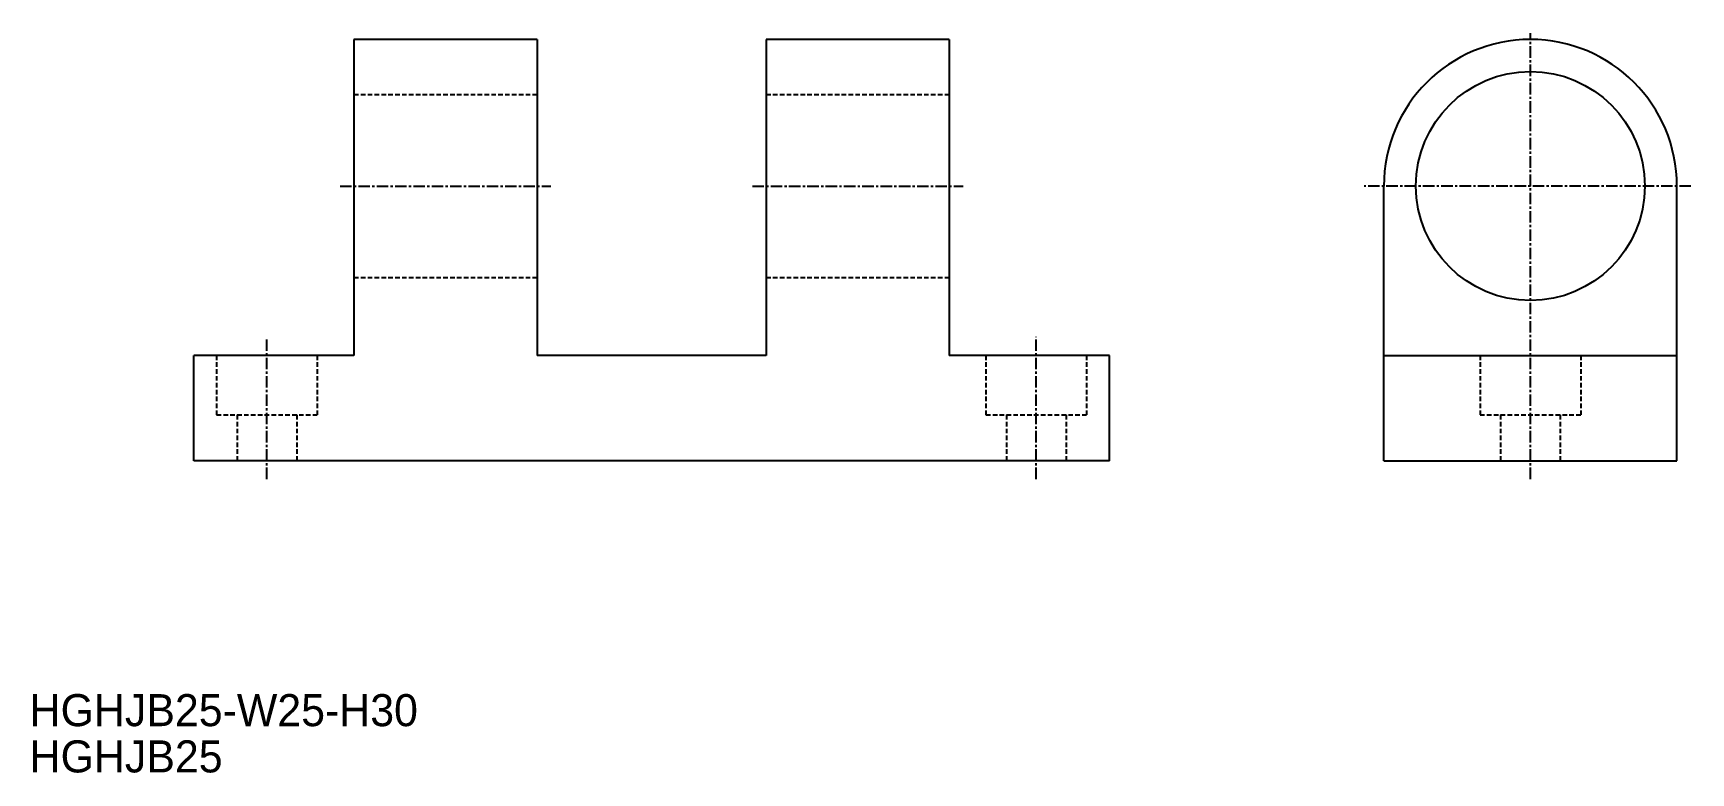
# Model space of a CAD drawing. Extents: x 7 to 188, y 4 to 85.
import ezdxf

# ---------------------------------------------------------------- set-up
doc = ezdxf.new("R2010")
doc.units = 0
doc.linetypes.add('CENTER', pattern=[2, 1.25, -0.25, 0.25, -0.25])
doc.linetypes.add('DASHED', pattern=[0.75, 0.5, -0.25])
doc.layers.get('0').update_dxf_attribs({"linetype": 'CONTINUOUS'})
doc.layers.add('CENTER', color=1, linetype='CENTER')

msp = doc.modelspace()

# ---------------------------------------------------------------- linework, layer by layer
at = {"color": 7, "linetype": 'CONTINUOUS'}
for p, q in [((61.75, 84.56), (41.75, 84.56)), ((41.75, 84.56), (41.75, 50.06)), ((61.75, 84.56), (61.75, 50.06)), ((106.75, 84.56), (86.75, 84.56)), ((86.75, 84.56), (86.75, 50.06)), ((106.75, 84.56), (106.75, 50.06)), ((154.2, 38.56), (154.2, 68.56)), ((186.2, 38.56), (186.2, 68.56)), ((24.25, 38.56), (24.25, 50.06)), ((41.75, 50.06), (24.25, 50.06)), ((86.75, 50.06), (61.75, 50.06)), ((124.25, 50.06), (106.75, 50.06)), ((124.25, 38.56), (124.25, 50.06)), ((154.2, 50.06), (186.2, 50.06)), ((124.25, 38.56), (24.25, 38.56)), ((154.2, 38.56), (186.2, 38.56))]:
    msp.add_line(p, q, dxfattribs=at)
at = {"color": 3, "linetype": 'DASHED'}
for p, q in [((41.75, 78.56), (61.75, 78.56)), ((86.75, 78.56), (106.75, 78.56)), ((41.75, 58.56), (61.75, 58.56)), ((86.75, 58.56), (106.75, 58.56)), ((26.75, 50.06), (26.75, 43.56)), ((37.75, 50.06), (37.75, 43.56)), ((110.75, 50.06), (110.75, 43.56)), ((121.75, 50.06), (121.75, 43.56)), ((164.7, 50.06), (164.7, 43.56)), ((175.7, 50.06), (175.7, 43.56)), ((26.75, 43.56), (37.75, 43.56)), ((29, 43.56), (29, 38.56)), ((35.5, 43.56), (35.5, 38.56)), ((110.75, 43.56), (121.75, 43.56)), ((113, 43.56), (113, 38.56)), ((119.5, 43.56), (119.5, 38.56)), ((164.7, 43.56), (175.7, 43.56)), ((166.95, 43.56), (166.95, 38.56)), ((173.45, 43.56), (173.45, 38.56))]:
    msp.add_line(p, q, dxfattribs=at)
at = {"color": 7, "linetype": 'CONTINUOUS'}
msp.add_circle((170.2, 68.56), 12.5, dxfattribs=at)
msp.add_arc((170.2, 68.56), 16, 0, 180, dxfattribs=at)
at = {"layer": 'CENTER', "color": 1, "linetype": 'CENTER'}
for p, q in [((170.2, 36.56), (170.2, 85.25)), ((40.25, 68.56), (63.25, 68.56)), ((85.25, 68.56), (108.25, 68.56)), ((187.72, 68.56), (152.05, 68.56)), ((32.25, 36.56), (32.25, 51.89)), ((116.25, 36.56), (116.25, 52.1))]:
    msp.add_line(p, q, dxfattribs=at)

# ---------------------------------------------------------------- texts
at = {"color": 7, "linetype": 'CONTINUOUS'}
for s, p in [('HGHJB25-W25-H30', (6.34, 9.58)), ('HGHJB25', (6.34, 4.53))]:
    msp.add_text(s, height=3.5, dxfattribs=at).set_placement(p)

doc.saveas('drawing.dxf')
